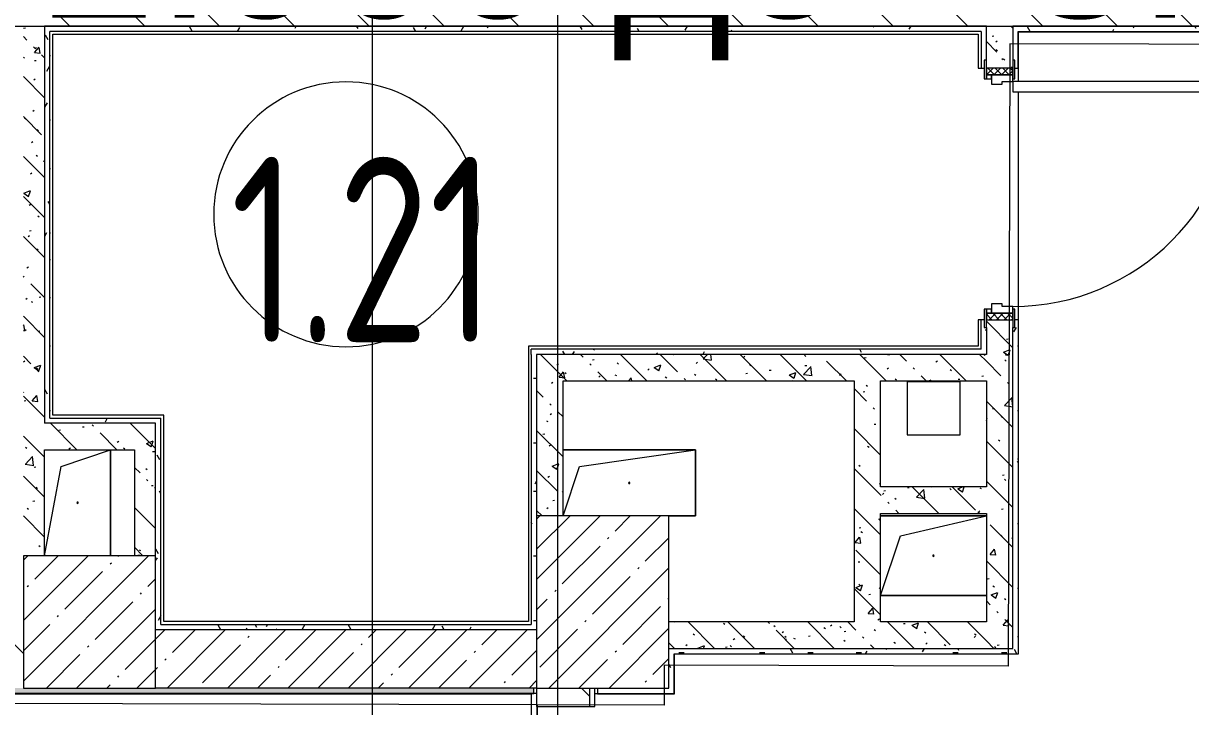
# Model space of a CAD drawing. Header units: millimetres. Extents: x -249154 to 415037, y -45458 to 354837.
# Drawn here: x 73605 to 78017, y 10694 to 13274 of the extents above; entities that cross this region are included whole.
import ezdxf

# ---------------------------------------------------------------- set-up
doc = ezdxf.new("R2010")
doc.units = ezdxf.units.MM
for name, color, linetype, lineweight in [('8.3) Зашивка для монтажа противпож шторы', 6, 'Continuous', 60), ('A-AREA-BNDY', 7, 'Continuous', 5), ('A-AREA-IDEN', 7, 'Continuous', 9), ('A-DOOR-2', 7, 'Continuous', 5), ('A-DOOR-FRAM-2', 7, 'Continuous', 5), ('A-FLOR', 7, 'Continuous', 9), ('A-GENM', 7, 'Continuous', 9), ('A-WALL', 7, 'Continuous', 5), ('I-WALL', 7, 'Continuous', 5), ('S-COLS', 7, 'Continuous', 9), ('S-COLS-1', 7, 'Continuous', 5), ('Оси', 7, 'Continuous', 9)]:
    doc.layers.add(name, color=color, linetype=linetype, lineweight=lineweight)
for name, color, linetype, lineweight, true_color in [('A-DOOR-1', 7, 'Continuous', 5, 0xc0c0c0), ('A-DOOR-FRAM-1', 7, 'Continuous', 5, 0xc0c0c0), ('A-WALL-1', 9, 'Continuous', 5, 0x808080), ('A-WALL-FNSH-1', 9, 'Continuous', 5, 0x808080)]:
    doc.layers.add(name, color=color, linetype=linetype, lineweight=lineweight, true_color=true_color)
doc.styles.get("Standard").update_dxf_attribs({"font": 'arial.ttf'})
doc.styles.add('СПДС', font='ГОСТ тип А.ttf', dxfattribs={"width": 0.9})
pattern_1 = [(135, (64.7, -136.06), (-150.8683, -150.8683), [213.36, -35.56, 7.112, -35.56]), (135, (64.7, 14.71), (-150.8683, -150.8683), []), (50, (64.7, -136.06), (255.05767, -22.3145), [26.67, -293.37]), (355, (64.7, -136.06), (-49.3404, 267.4791), [21.336, -234.696]), (100.451, (85.96, -137.92), (205.7195, 245.16356), [22.666, -249.326]), (46.184, (64.7, -64.94), (379.511, -58.86), [40.005, -440.055]), (96.636, (96.33, -69.85), (332.3634, 346.3991), [33.999, -373.989]), (351.184, (64.7, -64.94), (332.3669, 346.3953), [32.004, -352.044]), (21, (100.26, -82.72), (212.26017, -143.1711), [26.67, -293.37]), (326, (100.26, -82.72), (86.5224, 257.8632), [21.336, -234.696]), (71.451, (117.95, -94.65), (298.78395, 114.6901), [22.666, -249.326]), (37.5, (64.7, -136.06), (4.32385, 118.37751), [6.706, -225.146, 6.706, -231.546, -235.585]), (37.5, (64.7, -136.06), (4.32385, 118.37751), [-470.103, 6.706, -228.879]), (7.5, (64.7, -136.06), (93.54758, 140.2533), [6.706, -129.134, 6.706, -219.812, -89.789]), (7.5, (64.7, -136.06), (93.54758, 140.2533), [-362.356, 6.706, -83.083]), (327.5, (-14.6, -136.06), (189.82734, -8.02019), [6.706, -82.194, 6.706, -270.662, -368.046]), (327.5, (-14.6, -136.06), (189.82734, -8.02019), [-366.268, 6.706, -361.34]), (317.5, (-50.16, -136.06), (207.38114, 35.59764), [6.706, -108.864, 6.706, -177.495, -261.366]), (317.5, (-50.16, -136.06), (207.38114, 35.59764), [-299.771, 6.706, -254.66])]
pattern_2 = [(45, (64.7, -136.06), (-114.04925, 114.04925), []), (45, (178.75, -136.06), (-114.04925, 114.04925), [201.612, -40.322, 6.706, -33.617])]
pattern_3 = [(135, (64.7, -136.06), (-141.42136, -141.42136), [])]
pattern_4 = [(0, (64.7, -136.06), (243.84, 60.96), [20.117, -162.763, 20.117, -162.763, -975.36]), (0, (64.7, -136.06), (243.84, 60.96), [-365.76, 20.117, -345.643, 20.117, -162.763, -426.72]), (0, (64.7, -136.06), (243.84, 60.96), [-914.4, 20.117, -101.803, 20.117, -284.683]), (120, (156.14, -105.58), (-174.71291, 180.691634), [20.117, -162.763, 20.117, -162.763, -975.36]), (120, (156.14, -105.58), (-174.71291, 180.691634), [-365.76, 20.117, -345.643, 20.117, -162.763, -426.72]), (120, (156.14, -105.58), (-174.71291, 180.691634), [-914.4, 20.117, -101.803, 20.117, -284.683]), (240, (186.62, 16.34), (-69.12709, -241.651634), [20.117, -162.763, 20.117, -162.763, -975.36]), (240, (186.62, 16.34), (-69.12709, -241.651634), [-365.76, 20.117, -345.643, 20.117, -162.763, -426.72]), (240, (186.62, 16.34), (-69.12709, -241.651634), [-914.4, 20.117, -101.803, 20.117, -284.683])]

# ---------------------------------------------------------------- blocks, each defined once
blk = doc.blocks.new('BSC_Колонна _Прямоугольная - 650х500-23287315-Объем проектирования 1 этажа')
at = {"layer": 'S-COLS-1'}
h = blk.add_hatch(dxfattribs=at)
h.set_pattern_fill('FP_82', color=256, style=0, pattern_type=2)
h.set_pattern_definition([(135, (11225, -75730), (-114.04925, -114.04925), []), (135, (11225, -75615.95), (-114.04925, -114.04925), [201.612, -40.322, 6.706, -33.617])])
h.paths.add_polyline_path([(325, 0.3), (325, 250), (-325, 250), (-325, -250), (325, -250), (325, -9.5)])
for p, q in [((325, 250), (-325, 250)), ((-325, 250), (-325, -250)), ((325, -250), (325, 250)), ((-325, -250), (325, -250))]:
    blk.add_line(p, q, dxfattribs=at)
blk = doc.blocks.new('BSC_Колонна _Прямоугольная - 500х500-V56-Объем проектирования 1 этажа')
at = {"layer": 'S-COLS-1'}
h = blk.add_hatch(dxfattribs=at)
h.set_pattern_fill('FP_83', color=256, style=0, pattern_type=2)
h.set_pattern_definition([(45, (-73790, -11150), (-114.04925, 114.04925), []), (45, (-73675.95, -11150), (-114.04925, 114.04925), [201.613, -40.323, 6.706, -33.617])])
h.paths.add_polyline_path([(250, -250), (250, 250), (-250, 250), (-250, -250), (157.5, -250)])
for p, q in [((250, 250), (-250, 250)), ((-250, 250), (-250, -250)), ((250, -250), (250, 250)), ((-250, -250), (250, -250))]:
    blk.add_line(p, q, dxfattribs=at)
blk = doc.blocks.new('110_Дверь_СКБ_1Ст_Внутренняя1 - Д-7_п__950x2100h_Туалет EW30-32892359-Объем проектирования 1 этажа')
at = {"layer": 'A-DOOR-2'}
h = blk.add_hatch(dxfattribs=at)
h.set_pattern_fill('FP_48', color=256, style=0, pattern_type=2)
h.set_pattern_definition([(135, (1826.41, 114.685), (-14.14214, -14.14214), []), (225, (1826.41, 114.685), (14.14214, -14.14214), [])])
h.paths.add_polyline_path([(487.5, -31.4), (487.5, 50), (462.5, 50), (462.5, -50), (487.5, -50)])
at = {"layer": 'A-DOOR-FRAM-2'}
h = blk.add_hatch(dxfattribs=at)
h.set_pattern_fill('FP_49', color=256, style=0, pattern_type=2)
h.set_pattern_definition([(45, (-296.384, 114.685), (-14.1421, 14.1421), []), (135, (-296.384, 114.685), (-14.1421, -14.1421), [])])
h.paths.add_polyline_path([(-437.5, -50), (-437.5, 50), (-462.5, 50), (-462.5, -50), (-456.9, -50)])
at = {"layer": 'A-DOOR-1'}
for p, q in [((-412.5, 900), (-412.5, 50)), ((-372.5, 900), (-412.5, 900)), ((-372.5, 50), (-372.5, 900)), ((-412.5, 50), (-372.5, 50))]:
    blk.add_line(p, q, dxfattribs=at)
blk.add_arc((-412.5, 50), 850, 360, 90, dxfattribs=at)
at = {"layer": 'A-DOOR-FRAM-1'}
for p, q in [((-422.5, 58), (-492.5, 58)), ((-492.5, 58), (-492.5, 50)), ((-492.5, 50), (-422.5, 50)), ((-437.5, 50), (-462.5, 50)), ((-462.5, 50), (-462.5, -50)), ((-412.5, 50), (-437.5, 50)), ((-437.5, 50), (-437.5, -30)), ((-437.5, -50), (-437.5, 50)), ((-422.5, 50), (-437.5, 50)), ((-437.5, 50), (-437.5, 49)), ((-437.5, 49), (-422.5, 49)), ((-422.5, 50), (-422.5, 58)), ((-422.5, 49), (-422.5, 50)), ((-412.5, 10), (-412.5, 50)), ((437.5, 50), (437.5, 10)), ((462.5, 50), (437.5, 50)), ((517.5, 58), (447.5, 58)), ((447.5, 58), (447.5, 50)), ((462.5, 50), (447.5, 50)), ((447.5, 50), (447.5, 49)), ((447.5, 50), (517.5, 50)), ((447.5, 49), (462.5, 49)), ((462.5, -30), (462.5, 50)), ((487.5, 50), (462.5, 50)), ((462.5, 50), (462.5, -50)), ((462.5, 49), (462.5, 50)), ((487.5, -50), (487.5, 50)), ((517.5, 50), (517.5, 58)), ((-402.5, 10), (-412.5, 10)), ((-402.5, -30), (-402.5, 10)), ((437.5, 10), (427.5, 10)), ((427.5, 10), (427.5, -30)), ((-437.5, -30), (-402.5, -30)), ((-422.5, -30), (-437.5, -30)), ((-437.5, -30), (-437.5, -50)), ((-422.5, -50), (-422.5, -30)), ((427.5, -30), (462.5, -30)), ((462.5, -30), (447.5, -30)), ((447.5, -30), (447.5, -50)), ((462.5, -50), (462.5, -30)), ((-422.5, -50), (-492.5, -50)), ((-492.5, -50), (-492.5, -58)), ((-492.5, -58), (-422.5, -58)), ((-462.5, -50), (-437.5, -50)), ((-437.5, -50), (-422.5, -50)), ((-422.5, -58), (-422.5, -50)), ((447.5, -50), (462.5, -50)), ((517.5, -50), (447.5, -50)), ((447.5, -50), (447.5, -58)), ((447.5, -58), (517.5, -58)), ((462.5, -50), (487.5, -50)), ((517.5, -58), (517.5, -50))]:
    blk.add_line(p, q, dxfattribs=at)
blk = doc.blocks.new('GM_Отверстие прямоугольное _в плите_ - Отверстие-23875750-Объем проектирования 1 этажа')
at = {"layer": 'A-GENM'}
for p, q in [((-62.5, 137.5), (125, 200)), ((125, 200), (125, -200)), ((125, -200), (125, 200)), ((-125, -200), (-62.5, 137.5))]:
    blk.add_line(p, q, dxfattribs=at)
for start, end in [(360, 180), (180, 360)]:
    blk.add_arc((0, 0), 2.5, start, end, dxfattribs=at)
blk = doc.blocks.new('GM_Отверстие прямоугольное _в плите_ - Отверстие-V122-Объем проектирования 1 этажа')
at = {"layer": 'A-GENM'}
for p, q in [((-250, 125), (250, 125)), ((250, 125), (-250, 125)), ((-187.5, 62.5), (250, 125)), ((250, 125), (250, -125)), ((250, -125), (250, 125)), ((-250, -125), (-187.5, 62.5)), ((250, -125), (150, -125)), ((150, -125), (250, -125))]:
    blk.add_line(p, q, dxfattribs=at)
for start, end in [(360, 180), (180, 360)]:
    blk.add_arc((0, 0), 2.5, start, end, dxfattribs=at)
blk = doc.blocks.new('GM_Отверстие прямоугольное _в плите_ - Отверстие-21959489-Объем проектирования 1 этажа')
at = {"layer": 'A-GENM'}
for p, q in [((-200, 150), (200, 150)), ((200, 150), (-200, 150)), ((-125, 75), (200, 150)), ((-200, -150), (-125, 75)), ((200, -150), (-200, -150)), ((-200, -150), (200, -150))]:
    blk.add_line(p, q, dxfattribs=at)
for start, end in [(360, 180), (180, 360)]:
    blk.add_arc((0, 0), 2.5, start, end, dxfattribs=at)
blk = doc.blocks.new('Марка_Помещения - Номер-25198446-Объем проектирования 1 этажа')
at = {"layer": 'A-AREA-IDEN'}
for start, end in [(360, 180), (180, 360)]:
    blk.add_arc((0, 0), 2.5, start, end, dxfattribs=at)

msp = doc.modelspace()

# ---------------------------------------------------------------- hatches: boundary and pattern name
at = {"layer": 'I-WALL'}
h = msp.add_hatch(dxfattribs=at)
h.set_pattern_fill('FP_23', color=256, style=0, pattern_type=2)
h.set_pattern_definition(pattern_3)
h.paths.add_polyline_path([(77344.5, 13263.9), (84764.7, 13263.9), (84764.7, 13463.9), (68714.7, 13463.9), (68714.7, 13263.9), (77286.3, 13263.9)])
h = msp.add_hatch(dxfattribs=at)
h.set_pattern_fill('FP_41', color=256, style=0, pattern_type=2)
h.set_pattern_definition(pattern_1)
h.paths.add_polyline_path([(73639, 11263.9), (73684.7, 11263.9), (73684.7, 13263.9), (73604.7, 13263.9), (73604.7, 11263.9), (73634.7, 11263.9)])
h = msp.add_hatch(dxfattribs=at)
h.set_pattern_fill('FP_191', color=256, style=0, pattern_type=2)
h.set_pattern_definition(pattern_4)
h.paths.add_polyline_path([(73684.7, 11783.9), (73704.7, 11783.9), (73704.7, 13263.9), (73684.7, 13263.9), (73684.7, 11863.9)])
h = msp.add_hatch(dxfattribs=at)
h.set_pattern_fill('FP_191', color=256, style=0, pattern_type=2)
h.set_pattern_definition(pattern_4)
h.paths.add_polyline_path([(76075.2, 13243.9), (77244.5, 13243.9), (77244.5, 13263.9), (73704.7, 13262.5), (73704.9, 13243.9), (75524.7, 13243.9)])
h = msp.add_hatch(dxfattribs=at)
h.set_pattern_fill('FP_191', color=256, style=0, pattern_type=2)
h.set_pattern_definition(pattern_4)
h.paths.add_polyline_path([(77224.5, 12023.9), (77244.5, 12023.9), (77244.5, 12125.1), (77236.5, 12125.1), (77236.5, 12155.1), (77224.5, 12155.1), (77224.5, 12042.8)])
h.paths.add_polyline_path([(77224.5, 13105.1), (77236.5, 13106.4), (77236.5, 13135.1), (77244.5, 13135.1), (77244.5, 13243.9), (77224.5, 13243.9), (77224.5, 13106.4)])
h = msp.add_hatch(dxfattribs=at)
h.set_pattern_fill('FP_41', color=256, style=0, pattern_type=2)
h.set_pattern_definition(pattern_1)
h.paths.add_polyline_path([(77244.5, 10913.9), (77344.5, 10913.9), (77344.5, 12155.1), (77244.5, 12155.1), (77244.5, 11013.9)])
h.paths.add_polyline_path([(77245.9, 13105.1), (77344.5, 13106.4), (77344.5, 13263.9), (77244.5, 13263.9), (77244.5, 13105.1)])
h = msp.add_hatch(dxfattribs=at)
h.set_pattern_fill('FP_191', color=256, style=0, pattern_type=2)
h.set_pattern_definition(pattern_4)
h.paths.add_polyline_path([(77347.3, 10913.9), (77364.5, 10914.3), (77364.5, 12155.1), (77352.5, 12155.1), (77352.5, 12125.1), (77344.5, 12125.1), (77344.5, 10913.9)])
h.paths.add_polyline_path([(77364.5, 13105.1), (77363.6, 13243.9), (77344.5, 13260.8), (77344.5, 13135.1), (77352.5, 13135.1), (77352.5, 13105.1)])
h.paths.add_polyline_path([(77364.5, 13243.9), (77364.5, 13263.9), (77344.5, 13263.9), (77347.8, 13260.7)])
h = msp.add_hatch(dxfattribs=at)
h.set_pattern_fill('FP_191', color=256, style=0, pattern_type=2)
h.set_pattern_definition(pattern_4)
h.paths.add_polyline_path([(81094.7, 13243.9), (82621.7, 13243.9), (82621.7, 13263.9), (77364.5, 13263.9), (77364.5, 13243.9), (80404.4, 13243.9)])
h = msp.add_hatch(dxfattribs=at)
h.set_pattern_fill('FP_191', color=256, style=0, pattern_type=2)
h.set_pattern_definition(pattern_4)
h.paths.add_polyline_path([(77224.5, 12023.9), (77222.3, 12043.9), (75524.7, 12043.9), (75524.7, 12023.9), (77212.2, 12023.9)])
h = msp.add_hatch(dxfattribs=at)
h.set_pattern_fill('FP_191', color=256, style=0, pattern_type=2)
h.set_pattern_definition(pattern_4)
h.paths.add_polyline_path([(75544.7, 11003.9), (75544.7, 12023.9), (75524.7, 12023.7), (75524.7, 11003.9)])
h = msp.add_hatch(dxfattribs=at)
h.set_pattern_fill('FP_41', color=256, style=0, pattern_type=2)
h.set_pattern_definition(pattern_1)
h.paths.add_polyline_path([(75544.7, 11923.9), (77244.5, 11923.9), (77244.5, 12023.9), (75544.7, 12023.9)])
h = msp.add_hatch(dxfattribs=at)
h.set_pattern_fill('FP_41', color=256, style=0, pattern_type=2)
h.set_pattern_definition(pattern_1)
h.paths.add_polyline_path([(75644.7, 11413.9), (75644.7, 11923.9), (75544.7, 11923.9), (75544.7, 11413.9)])
h = msp.add_hatch(dxfattribs=at)
h.set_pattern_fill('FP_41', color=256, style=0, pattern_type=2)
h.set_pattern_definition(pattern_1)
h.paths.add_polyline_path([(76844.5, 11013.9), (76844.5, 11923.9), (76744.5, 11923.9), (76745.4, 11013.9), (76790.6, 11013.9)])
h = msp.add_hatch(dxfattribs=at)
h.set_pattern_fill('FP_191', color=256, style=0, pattern_type=2)
h.set_pattern_definition(pattern_4)
h.paths.add_polyline_path([(74104.7, 11763.9), (74104.7, 11783.9), (73684.7, 11783.9), (73684.7, 11763.9), (74024.7, 11763.9)])
h = msp.add_hatch(dxfattribs=at)
h.set_pattern_fill('FP_191', color=256, style=0, pattern_type=2)
h.set_pattern_definition(pattern_4)
h.paths.add_polyline_path([(74104.7, 11003.9), (74124.7, 11004.1), (74124.7, 11783.9), (74104.7, 11783.9), (74104.7, 11004.4)])
h = msp.add_hatch(dxfattribs=at)
h.set_pattern_fill('FP_41', color=256, style=0, pattern_type=2)
h.set_pattern_definition(pattern_1)
h.paths.add_polyline_path([(73704.7, 11663.9), (74024.7, 11663.9), (74024.7, 11763.9), (73684.7, 11763.9), (73684.7, 11663.9)])
h = msp.add_hatch(dxfattribs=at)
h.set_pattern_fill('FP_41', color=256, style=0, pattern_type=2)
h.set_pattern_definition(pattern_1)
h.paths.add_polyline_path([(74104.7, 11263.9), (74104.7, 11763.9), (74024.7, 11763.9), (74024.7, 11263.9)])
h = msp.add_hatch(dxfattribs=at)
h.set_pattern_fill('FP_41', color=256, style=0, pattern_type=2)
h.set_pattern_definition(pattern_1)
h.paths.add_polyline_path([(77145.2, 11423.9), (77244.5, 11423.9), (77244.5, 11523.9), (76844.5, 11523.9), (76844.5, 11423.9), (77106.8, 11423.9)])
h = msp.add_hatch(dxfattribs=at)
h.set_pattern_fill('FP_191', color=256, style=0, pattern_type=2)
h.set_pattern_definition(pattern_4)
h.paths.add_polyline_path([(75544.7, 10983.9), (75544.7, 11003.9), (74104.7, 11003.9), (74104.7, 10983.9), (75524.7, 10983.9)])
h = msp.add_hatch(dxfattribs=at)
h.set_pattern_fill('FP_41', color=256, style=0, pattern_type=2)
h.set_pattern_definition(pattern_1)
h.paths.add_polyline_path([(77244.5, 10913.9), (77244.5, 11013.9), (76044.7, 11013.9), (76044.7, 10913.9), (77145.2, 10913.9)])
h = msp.add_hatch(dxfattribs=at)
h.set_pattern_fill('FP_23', color=256, style=0, pattern_type=2)
h.set_pattern_definition(pattern_3)
h.paths.add_polyline_path([(73024.5, 10763.9), (73604.7, 10763.9), (73604.7, 10963.9), (72994.5, 10963.9), (72994.5, 10763.9)])
h.paths.add_polyline_path([(69683.5, 10763.9), (72044.5, 10763.9), (72044.5, 10963.9), (69683.5, 10963.9)])
h.paths.add_polyline_path([(66824.7, 10763.9), (68733.5, 10763.9), (68733.5, 10963.9), (66824.7, 10963.9)])
h.paths.add_polyline_path([(65759.9, 10763.9), (66624.7, 10763.9), (66624.7, 10963.9), (62224.7, 10963.9), (62224.7, 10763.9), (63696.9, 10763.9)])
h = msp.add_hatch(dxfattribs=at)
h.set_pattern_fill('FP_1', color=256, style=0, pattern_type=2)
h.set_pattern_definition(pattern_2)
h.paths.add_polyline_path([(75544.7, 10763.9), (75544.7, 10983.9), (74104.7, 10983.9), (74104.7, 10763.9), (75524.7, 10763.9)])
h = msp.add_hatch(dxfattribs=at)
h.set_pattern_fill('FP_191', color=256, style=0, pattern_type=2)
h.set_pattern_definition(pattern_4)
h.paths.add_polyline_path([(76938.5, 10893.9), (77364.5, 10893.9), (77364.5, 10913.9), (76044.7, 10913.9), (76044.7, 10893.9), (76871.9, 10893.9)])
h = msp.add_hatch(dxfattribs=at)
h.set_pattern_fill('FP_191', color=256, style=0, pattern_type=2)
h.set_pattern_definition(pattern_4)
h.paths.add_polyline_path([(76064.7, 10763.9), (76064.7, 10892.9), (76044.7, 10893.4), (76044.7, 10763.9)])
h = msp.add_hatch(dxfattribs=at)
h.set_pattern_fill('FP_191', color=256, style=0, pattern_type=2)
h.set_pattern_definition(pattern_4)
h.paths.add_polyline_path([(75043.7, 10743.9), (75534.7, 10743.9), (75534.7, 10763.9), (73024.5, 10763.7), (73024.5, 10755.9), (72994.5, 10755.9), (72994.5, 10743.9), (74124.7, 10743.9)])
h.paths.add_polyline_path([(62024.7, 10743.9), (62024.7, 10763.9), (62004.7, 10763.9), (62004.7, 10743.9)])
h.paths.add_polyline_path([(62224.7, 10743.9), (68733.5, 10743.9), (68733.5, 10755.9), (68703.5, 10755.9), (68703.5, 10763.9), (62224.7, 10763.9)])
h.paths.add_polyline_path([(72044.5, 10743.9), (72044.5, 10755.9), (72014.5, 10755.9), (72014.5, 10763.9), (69713.5, 10763.9), (69713.5, 10755.9), (69683.5, 10755.9), (69683.5, 10743.9), (72014.5, 10743.9)])
h = msp.add_hatch(dxfattribs=at)
h.set_pattern_fill('FP_1', color=256, style=0, pattern_type=2)
h.set_pattern_definition(pattern_2)
h.paths.add_polyline_path([(75764.7, 7763.9), (75764.7, 9193.9), (75544.7, 9193.9), (75544.7, 7763.9)])
h.paths.add_polyline_path([(75744.7, 10693.9), (75764.7, 10693.9), (75764.7, 10763.9), (75744.7, 10763.9), (75744.7, 10721.5)])
h = msp.add_hatch(dxfattribs=at)
h.set_pattern_fill('FP_23', color=256, style=0, pattern_type=2)
h.set_pattern_definition(pattern_3)
h.paths.add_polyline_path([(75559.5, 10693.9), (75744.7, 10693.9), (75744.7, 10763.9), (75544.7, 10763.9), (75544.7, 10693.9)])

# ---------------------------------------------------------------- linework, layer by layer
at = {"layer": 'A-AREA-BNDY', "flags": 128}
msp.add_lwpolyline([(82584.9, 11376.6), (82589.2, 13184.6), (77333, 13197), (77327.5, 10847), (76027.2, 10850), (76026.8, 10700), (75546.3, 10701.2), (75545.9, 10548.7), (75542.4, 9042.2), (75742.9, 9041.7), (75742.9, 9042.7), (80651.4, 9031.2), (80655.3, 10689.2), (80355.3, 10689.9), (80356.9, 11381.9)], close=True, dxfattribs=at)
msp.add_lwpolyline([(65299.4, 7767.2), (65929.4, 7765.7), (65929.3, 7744.7), (66879.3, 7742.5), (66879.4, 7763.5), (68279.4, 7760.2), (68279.3, 7739.2), (69379.3, 7736.6), (69379.4, 7757.6), (70729.4, 7754.5), (70729.3, 7733.5), (71679.3, 7731.2), (71679.4, 7752.2), (72099.4, 7751.2), (75478.4, 7743.3), (75481.7, 9152.3), (75542.7, 9162.2), (75546.3, 10701.2), (61965.3, 10733)], dxfattribs=at)
at = {"layer": 'A-FLOR'}
for p, q in [((77364.5, 13243.9), (82621.7, 13243.9)), ((77364.5, 13106.4), (77364.5, 13242.9)), ((77364.5, 13105.1), (77364.5, 13055.1)), ((77364.5, 13015.1), (77364.5, 10893.9)), ((77364.5, 12155.1), (77352.5, 12155.1)), ((77145.2, 11920.9), (76945.2, 11920.9)), ((76945.2, 11920.9), (76945.2, 11720.9)), ((77145.2, 11720.9), (77145.2, 11920.9)), ((76945.2, 11720.9), (77145.2, 11720.9)), ((76064.7, 10893.9), (77364.5, 10893.9)), ((76064.7, 10743.9), (76064.7, 10892.9)), ((75524.7, 10743.9), (72986, 10743.9)), ((75524.7, 10743.9), (75524.7, 7783.9)), ((75544.7, 10743.9), (75524.7, 10743.9)), ((75764.7, 10743.9), (76064.7, 10743.9))]:
    msp.add_line(p, q, dxfattribs=at)
at = {"layer": 'A-WALL'}
for p, q in [((73704.7, 11783.9), (73704.7, 13243.9)), ((77224.5, 13243.9), (73704.7, 13243.9)), ((77224.5, 13243.9), (77224.5, 13105.1)), ((77364.5, 13242.9), (77364.5, 13243.9)), ((77364.5, 13106.4), (77364.5, 13105.1)), ((77224.5, 12043.9), (77224.5, 12155.1)), ((77224.5, 12043.9), (75524.7, 12043.9)), ((75524.7, 12023.9), (75524.7, 11003.9)), ((73704.7, 11783.9), (74104.7, 11783.9)), ((74124.7, 11003.9), (74124.7, 11783.9)), ((74124.7, 11003.9), (75524.7, 11003.9)), ((76064.7, 10892.9), (76064.7, 10893.9)), ((75744.7, 10763.9), (75744.7, 10693.9))]:
    msp.add_line(p, q, dxfattribs=at)
at = {"layer": 'A-WALL-1'}
for p, q in [((68704.7, 13263.9), (73684.7, 13263.9)), ((73684.7, 13263.9), (85174.7, 13263.9)), ((73684.7, 13263.9), (73684.7, 11763.9)), ((77244.5, 13263.9), (73684.7, 13263.9)), ((77244.5, 13135.1), (77244.5, 13263.9)), ((77344.5, 13263.9), (77344.5, 13135.1)), ((82621.7, 13263.9), (77344.5, 13263.9)), ((77224.5, 13105.1), (77236.5, 13105.1)), ((77352.5, 13105.1), (77364.5, 13105.1)), ((77236.5, 12155.1), (77224.5, 12155.1)), ((77244.5, 12125.1), (77244.5, 12023.9)), ((77344.5, 10913.9), (77344.5, 12125.1)), ((77244.5, 12023.9), (75544.7, 12023.9)), ((75544.7, 12023.9), (75544.7, 11413.9)), ((75644.7, 11923.9), (76744.5, 11923.9)), ((75644.7, 11413.9), (75644.7, 11923.9)), ((76744.5, 11923.9), (76744.5, 11013.9)), ((76844.5, 11923.9), (77244.5, 11923.9)), ((76844.5, 11523.9), (76844.5, 11923.9)), ((77244.5, 11923.9), (77244.5, 11523.9)), ((74104.7, 11763.9), (73684.7, 11763.9)), ((74104.7, 11263.9), (74104.7, 11763.9)), ((73684.7, 11263.9), (73684.7, 11663.9)), ((73684.7, 11663.9), (74024.7, 11663.9)), ((74024.7, 11663.9), (74024.7, 11263.9)), ((77244.5, 11523.9), (76844.5, 11523.9)), ((76844.5, 11013.9), (76844.5, 11423.9)), ((76844.5, 11423.9), (77244.5, 11423.9)), ((77244.5, 11423.9), (77244.5, 11013.9)), ((76744.5, 11013.9), (76044.7, 11013.9)), ((77244.5, 11013.9), (76844.5, 11013.9)), ((75544.7, 10983.9), (74104.7, 10983.9)), ((76044.7, 10913.9), (77344.5, 10913.9)), ((75544.7, 10763.9), (74104.7, 10763.9)), ((75524.7, 10743.9), (75534.7, 10743.9)), ((75534.7, 10743.9), (75534.7, 10763.9)), ((75544.7, 10763.9), (75544.7, 10693.9)), ((75764.7, 10693.9), (75764.7, 10763.9)), ((75774.7, 10763.9), (75774.7, 10743.9)), ((75544.7, 10693.9), (75764.7, 10693.9))]:
    msp.add_line(p, q, dxfattribs=at)
at = {"layer": 'A-WALL-FNSH-1'}
for p, q in [((77365.5, 13242.9), (82621.7, 13242.9)), ((77365.5, 13105.1), (77365.5, 13242.9)), ((73715.7, 13232.9), (77213.5, 13232.9)), ((73715.7, 11794.9), (73715.7, 13232.9)), ((77213.5, 13232.9), (77213.5, 13105.1)), ((77213.5, 13105.1), (77224.5, 13105.1)), ((77364.5, 13105.1), (77365.5, 13105.1)), ((77224.5, 12155.1), (77213.5, 12155.1)), ((77213.5, 12155.1), (77213.5, 12054.9)), ((77365.5, 12155.1), (77364.5, 12155.1)), ((77365.5, 10892.9), (77365.5, 12155.1)), ((75513.7, 12054.9), (75513.7, 11014.9)), ((77213.5, 12054.9), (75513.7, 12054.9)), ((75524.7, 12023.9), (75524.7, 12043.9)), ((74135.7, 11794.9), (73715.7, 11794.9)), ((74104.7, 11783.9), (74124.7, 11783.9)), ((74135.7, 11014.9), (74135.7, 11794.9)), ((75513.7, 11014.9), (74135.7, 11014.9)), ((76065.7, 10892.9), (77365.5, 10892.9)), ((76065.7, 10742.9), (76065.7, 10892.9)), ((72994.5, 10742.9), (75524.2, 10742.9)), ((75524.2, 10742.9), (75524.2, 10743.9)), ((75774.7, 10743.9), (75774.7, 10742.9)), ((75774.7, 10742.9), (76065.7, 10742.9))]:
    msp.add_line(p, q, dxfattribs=at)
at = {"layer": 'Оси'}
for points in [[(75624.7, -2042.3), (75624.7, 2957.7), (75624.7, 22442), (75624.7, 27442)], [(74924.7, -2042.3), (74924.7, 2957.7), (74924.7, 22262), (74924.7, 27262)]]:
    msp.add_lwpolyline(points, dxfattribs=at)

# ---------------------------------------------------------------- block references
at = {"layer": 'A-AREA-IDEN', "xscale": 199.9999999999999, "yscale": 199.9999999999999, "zscale": 199.9999999999999}
msp.add_blockref('Марка_Помещения - Номер-25198446-Объем проектирования 1 этажа', (74824.1, 12553.2), dxfattribs=at)
at = {"layer": 'A-DOOR-1', "rotation": 270}
msp.add_blockref('110_Дверь_СКБ_1Ст_Внутренняя1 - Д-7_п__950x2100h_Туалет EW30-32892359-Объем проектирования 1 этажа', (77294.5, 12642.6), dxfattribs=at)
at = {"layer": 'A-GENM'}
for name, p in [('GM_Отверстие прямоугольное _в плите_ - Отверстие-23875750-Объем проектирования 1 этажа', (73809.7, 11463.9)), ('GM_Отверстие прямоугольное _в плите_ - Отверстие-V122-Объем проектирования 1 этажа', (75894.7, 11538.9)), ('GM_Отверстие прямоугольное _в плите_ - Отверстие-21959489-Объем проектирования 1 этажа', (77044.5, 11263.9))]:
    msp.add_blockref(name, p, dxfattribs=at)
at = {"layer": 'S-COLS', "rotation": 270.0000000000007}
msp.add_blockref('BSC_Колонна _Прямоугольная - 650х500-23287315-Объем проектирования 1 этажа', (75794.7, 11088.9), dxfattribs=at)
at = {"layer": 'S-COLS'}
msp.add_blockref('BSC_Колонна _Прямоугольная - 500х500-V56-Объем проектирования 1 этажа', (73854.7, 11013.9), dxfattribs=at)

# ---------------------------------------------------------------- texts
at = {"layer": '8.3) Зашивка для монтажа противпож шторы', "linetype": 'ByBlock', "ltscale": 0.5, "insert": (73222.6, 14775.8), "char_height": 555, "attachment_point": 1}
msp.add_mtext_dynamic_manual_height_columns('отм. от чист. пола +2.900 до +3.800', width=7611.763, gutter_width=12.5, heights=[0], dxfattribs=at)
at = {"layer": 'A-AREA-IDEN', "insert": (74388, 12770.3), "char_height": 700, "width": 1096.708, "attachment_point": 1, "style": 'СПДС'}
msp.add_mtext('1.21', dxfattribs=at)

doc.saveas('drawing.dxf')
